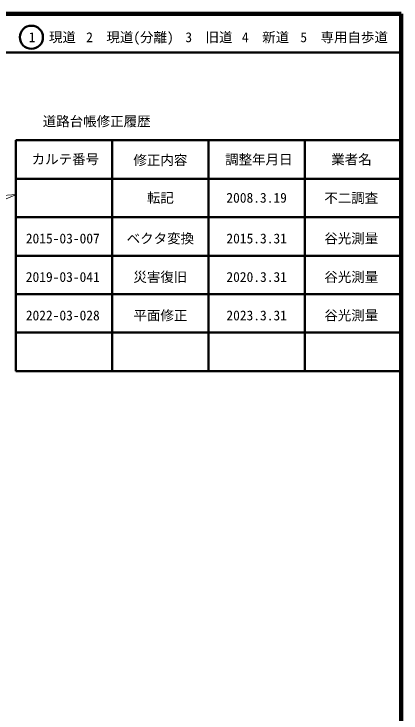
# Model space of a CAD drawing. Units: millimetres on the paper, enlarged 1000 times. Extents: x 40000 to 680000, y 20000 to 380000.
# Drawn here: x 579500 to 680000, y 198357 to 380000 of the extents above; entities that cross this region are included whole.
import ezdxf
from ezdxf.enums import TextEntityAlignment as Align

# ---------------------------------------------------------------- set-up
doc = ezdxf.new("R2010")
doc.units = ezdxf.units.MM
doc.header["$LTSCALE"] = 1000
for name, color, linetype, lineweight in [('M-BMK-SRVR', 3, 'Continuous', 13), ('M-TTL', 2, 'Continuous', 140), ('M-TTL-FRAM', 2, 'Continuous', 50), ('M-TTL-LINE', 7, 'Continuous', 50)]:
    doc.layers.add(name, color=color, linetype=linetype, lineweight=lineweight)
doc.layers.add('M-TTL-TXT', color=7, linetype='Continuous')
doc.styles.add('ＭＳ ゴシック', font='')
doc.styles.get('ＭＳ ゴシック').set_extended_font_data('MS Gothic')

msp = doc.modelspace()

# ---------------------------------------------------------------- linework, layer by layer
at = {"layer": 'M-BMK-SRVR'}
for p, q in [((549539, 320678), (580164, 333051)), ((580164, 333051), (574507, 332713))]:
    msp.add_line(p, q, dxfattribs=at)
at = {"layer": 'M-TTL'}
for p, q in [((680000, 380000), (40000, 380000)), ((680000, 20000), (680000, 380000))]:
    msp.add_line(p, q, dxfattribs=at)
at = {"layer": 'M-TTL-FRAM'}
for p, q in [((580000, 347197), (580000, 287197)), ((580000, 347197), (680000, 347197)), ((580000, 287197), (680000, 287197))]:
    msp.add_line(p, q, dxfattribs=at)
at = {"layer": 'M-TTL-LINE'}
for p, q in [((40000, 370000), (680000, 370000)), ((605000, 347197), (605000, 287197)), ((630000, 347197), (630000, 287197)), ((655000, 347197), (655000, 287197)), ((580000, 337197), (680000, 337197)), ((580000, 327197), (680000, 327197)), ((580000, 317197), (680000, 317197)), ((580000, 307197), (680000, 307197)), ((580000, 297197), (680000, 297197))]:
    msp.add_line(p, q, dxfattribs=at)
msp.add_circle((584031, 373958), 3000, dxfattribs=at)

# ---------------------------------------------------------------- texts
at = {"layer": 'M-TTL-TXT', "style": 'ＭＳ ゴシック'}
for s, p in [('1\u3000現道', (589448, 373958)), ('2\u3000現道(分離)', (609619, 373958)), ('3\u3000旧道', (630121, 373958)), ('4\u3000新道', (644824, 373958)), ('5\u3000専用自歩道', (665228, 373958)), ('道路台帳修正履歴', (600968, 352113)), ('カルテ番号', (592839, 342277)), ('修正内容', (617509, 342023)), ('調整年月日', (643089, 342197)), ('業者名', (667134, 342197)), ('転記', (617500, 332245)), ('2008.3.19', (642500, 332245)), ('不二調査', (667077, 332189)), ('ベクタ変換', (617514, 321668)), ('谷光測量', (667091, 321668)), ('2015-03-007', (592171, 321668)), ('2015.3.31', (642514, 321668)), ('2019-03-041', (592171, 311668)), ('災害復旧', (617514, 311668)), ('2020.3.31', (642514, 311668)), ('谷光測量', (667091, 311668)), ('2022-03-028', (592171, 301668)), ('平面修正', (617514, 301668)), ('2023.3.31', (642514, 301668)), ('谷光測量', (667091, 301668))]:
    msp.add_text(s, height=2566, dxfattribs=at).set_placement(p, align=Align.MIDDLE_CENTER)

doc.saveas('drawing.dxf')
